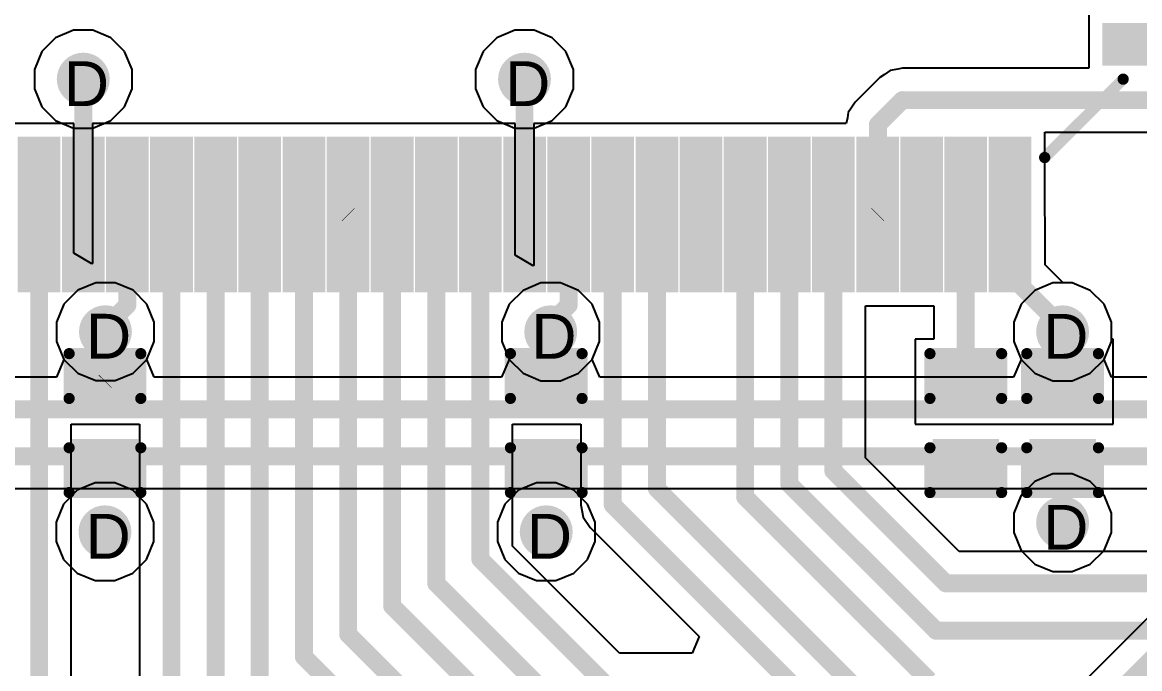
# Model space of a CAD drawing. Header units: inches. Extents: x -11 to 5428, y 0 to 5423.
# Drawn here: x 145.86 to 158.52, y 39.98 to 47.3 of the extents above; entities that cross this region are included whole.
import ezdxf

# ---------------------------------------------------------------- set-up
doc = ezdxf.new("R2010")
doc.units = ezdxf.units.IN
for name, color, linetype in [('Bottom Layer', 5, 'Continuous'), ('Drill Drawing', 1, 'Continuous'), ('GND', 16, 'Continuous'), ('PWR', 76, 'Continuous'), ('Top Layer', 1, 'Continuous'), ('Top Overlay', 2, 'Continuous'), ('Top Paste', 8, 'Continuous'), ('Top Solder', 216, 'Continuous'), ('Via Holes', 16, 'Continuous')]:
    doc.layers.add(name, color=color, linetype=linetype)
doc.styles.add('Arial', font='', dxfattribs={"height": 0.2})
doc.styles.get('Arial').set_extended_font_data('Arial')

# ---------------------------------------------------------------- blocks, each defined once
blk = doc.blocks.new('C___0402_386')
at = {"layer": 'Top Layer'}
for points in [[(-0.699, -0.317), (-0.699, 0.318), (-0.241, 0.318), (-0.241, -0.317)], [(0.241, -0.317), (0.241, 0.318), (0.699, 0.318), (0.699, -0.317)]]:
    blk.add_hatch(color=1, dxfattribs=at).paths.add_polyline_path(points)
at = {"layer": 'Top Paste'}
for points in [[(-0.699, -0.317), (-0.699, 0.318), (-0.241, 0.318), (-0.241, -0.317)], [(0.241, -0.317), (0.241, 0.318), (0.699, 0.318), (0.699, -0.317)]]:
    blk.add_hatch(color=8, dxfattribs=at).paths.add_polyline_path(points)
at = {"layer": 'Top Solder'}
for points in [[(-0.758, -0.377), (-0.758, 0.378), (-0.181, 0.378), (-0.181, -0.377)], [(0.181, -0.377), (0.181, 0.378), (0.758, 0.378), (0.758, -0.377)]]:
    blk.add_hatch(color=216, dxfattribs=at).paths.add_polyline_path(points)
at = {"layer": 'Top Overlay'}
for points in [[(-0.787, -0.406, 0.127, 0.127, 0), (-0.787, 0.406, 0.127, 0.127, 0)], [(-0.279, 0.406, 0.127, 0.127, 0), (-0.787, 0.406, 0.127, 0.127, 0)], [(0.787, 0.406, 0.127, 0.127, 0), (0.279, 0.406, 0.127, 0.127, 0)], [(0.787, -0.406, 0.127, 0.127, 0), (0.787, 0.406, 0.127, 0.127, 0)], [(-0.279, -0.406, 0.127, 0.127, 0), (-0.787, -0.406, 0.127, 0.127, 0)], [(0.787, -0.406, 0.127, 0.127, 0), (0.279, -0.406, 0.127, 0.127, 0)]]:
    blk.add_lwpolyline(points, format="xyseb", dxfattribs=at)
for points in [[(-0.819, 0.406, 0.0635, 0.0635, 1), (-0.756, 0.406, 0.0635, 0.0635, 1)], [(-0.819, 0.406, 0.0635, 0.0635, 1), (-0.756, 0.406, 0.0635, 0.0635, 1)], [(-0.311, 0.406, 0.0635, 0.0635, 1), (-0.248, 0.406, 0.0635, 0.0635, 1)], [(0.248, 0.406, 0.0635, 0.0635, 1), (0.311, 0.406, 0.0635, 0.0635, 1)], [(0.756, 0.406, 0.0635, 0.0635, 1), (0.819, 0.406, 0.0635, 0.0635, 1)], [(0.756, 0.406, 0.0635, 0.0635, 1), (0.819, 0.406, 0.0635, 0.0635, 1)], [(-0.819, -0.406, 0.0635, 0.0635, 1), (-0.756, -0.406, 0.0635, 0.0635, 1)], [(-0.819, -0.406, 0.0635, 0.0635, 1), (-0.756, -0.406, 0.0635, 0.0635, 1)], [(-0.311, -0.406, 0.0635, 0.0635, 1), (-0.248, -0.406, 0.0635, 0.0635, 1)], [(0.248, -0.406, 0.0635, 0.0635, 1), (0.311, -0.406, 0.0635, 0.0635, 1)], [(0.756, -0.406, 0.0635, 0.0635, 1), (0.819, -0.406, 0.0635, 0.0635, 1)], [(0.756, -0.406, 0.0635, 0.0635, 1), (0.819, -0.406, 0.0635, 0.0635, 1)]]:
    blk.add_lwpolyline(points, format="xyseb", close=True, dxfattribs=at)
blk = doc.blocks.new('C___0402_392')
at = {"layer": 'Top Layer'}
for points in [[(-0.699, -0.318), (-0.699, 0.317), (-0.241, 0.317), (-0.241, -0.318)], [(0.241, -0.318), (0.241, 0.317), (0.699, 0.317), (0.699, -0.318)]]:
    blk.add_hatch(color=1, dxfattribs=at).paths.add_polyline_path(points)
at = {"layer": 'Top Paste'}
for points in [[(-0.699, -0.318), (-0.699, 0.317), (-0.241, 0.317), (-0.241, -0.318)], [(0.241, -0.318), (0.241, 0.317), (0.699, 0.317), (0.699, -0.318)]]:
    blk.add_hatch(color=8, dxfattribs=at).paths.add_polyline_path(points)
at = {"layer": 'Top Solder'}
for points in [[(-0.758, -0.378), (-0.758, 0.377), (-0.181, 0.377), (-0.181, -0.378)], [(0.181, -0.378), (0.181, 0.377), (0.758, 0.377), (0.758, -0.378)]]:
    blk.add_hatch(color=216, dxfattribs=at).paths.add_polyline_path(points)
at = {"layer": 'Top Overlay'}
for points in [[(-0.787, 0.406, 0.127, 0.127, 0), (-0.279, 0.406, 0.127, 0.127, 0)], [(-0.787, 0.406, 0.127, 0.127, 0), (-0.787, -0.406, 0.127, 0.127, 0)], [(0.279, 0.406, 0.127, 0.127, 0), (0.787, 0.406, 0.127, 0.127, 0)], [(0.787, 0.406, 0.127, 0.127, 0), (0.787, -0.406, 0.127, 0.127, 0)], [(-0.787, -0.406, 0.127, 0.127, 0), (-0.279, -0.406, 0.127, 0.127, 0)], [(0.279, -0.406, 0.127, 0.127, 0), (0.787, -0.406, 0.127, 0.127, 0)]]:
    blk.add_lwpolyline(points, format="xyseb", dxfattribs=at)
for points in [[(-0.819, 0.406, 0.0635, 0.0635, 1), (-0.756, 0.406, 0.0635, 0.0635, 1)], [(-0.819, 0.406, 0.0635, 0.0635, 1), (-0.756, 0.406, 0.0635, 0.0635, 1)], [(-0.311, 0.406, 0.0635, 0.0635, 1), (-0.248, 0.406, 0.0635, 0.0635, 1)], [(0.248, 0.406, 0.0635, 0.0635, 1), (0.311, 0.406, 0.0635, 0.0635, 1)], [(0.756, 0.406, 0.0635, 0.0635, 1), (0.819, 0.406, 0.0635, 0.0635, 1)], [(0.756, 0.406, 0.0635, 0.0635, 1), (0.819, 0.406, 0.0635, 0.0635, 1)], [(-0.819, -0.406, 0.0635, 0.0635, 1), (-0.756, -0.406, 0.0635, 0.0635, 1)], [(-0.819, -0.406, 0.0635, 0.0635, 1), (-0.756, -0.406, 0.0635, 0.0635, 1)], [(-0.311, -0.406, 0.0635, 0.0635, 1), (-0.248, -0.406, 0.0635, 0.0635, 1)], [(0.248, -0.406, 0.0635, 0.0635, 1), (0.311, -0.406, 0.0635, 0.0635, 1)], [(0.756, -0.406, 0.0635, 0.0635, 1), (0.819, -0.406, 0.0635, 0.0635, 1)], [(0.756, -0.406, 0.0635, 0.0635, 1), (0.819, -0.406, 0.0635, 0.0635, 1)]]:
    blk.add_lwpolyline(points, format="xyseb", close=True, dxfattribs=at)
blk = doc.blocks.new('C___0402_393')
at = {"layer": 'Top Layer'}
for points in [[(-0.699, -0.318), (-0.699, 0.317), (-0.241, 0.317), (-0.241, -0.318)], [(0.241, -0.318), (0.241, 0.317), (0.699, 0.317), (0.699, -0.318)]]:
    blk.add_hatch(color=1, dxfattribs=at).paths.add_polyline_path(points)
at = {"layer": 'Top Paste'}
for points in [[(-0.699, -0.318), (-0.699, 0.317), (-0.241, 0.317), (-0.241, -0.318)], [(0.241, -0.318), (0.241, 0.317), (0.699, 0.317), (0.699, -0.318)]]:
    blk.add_hatch(color=8, dxfattribs=at).paths.add_polyline_path(points)
at = {"layer": 'Top Solder'}
for points in [[(-0.758, -0.378), (-0.758, 0.377), (-0.181, 0.377), (-0.181, -0.378)], [(0.181, -0.378), (0.181, 0.377), (0.758, 0.377), (0.758, -0.378)]]:
    blk.add_hatch(color=216, dxfattribs=at).paths.add_polyline_path(points)
at = {"layer": 'Top Overlay'}
for points in [[(-0.787, 0.406, 0.127, 0.127, 0), (-0.279, 0.406, 0.127, 0.127, 0)], [(-0.787, 0.406, 0.127, 0.127, 0), (-0.787, -0.406, 0.127, 0.127, 0)], [(0.279, 0.406, 0.127, 0.127, 0), (0.787, 0.406, 0.127, 0.127, 0)], [(0.787, 0.406, 0.127, 0.127, 0), (0.787, -0.406, 0.127, 0.127, 0)], [(-0.787, -0.406, 0.127, 0.127, 0), (-0.279, -0.406, 0.127, 0.127, 0)], [(0.279, -0.406, 0.127, 0.127, 0), (0.787, -0.406, 0.127, 0.127, 0)]]:
    blk.add_lwpolyline(points, format="xyseb", dxfattribs=at)
for points in [[(-0.819, 0.406, 0.0635, 0.0635, 1), (-0.756, 0.406, 0.0635, 0.0635, 1)], [(-0.819, 0.406, 0.0635, 0.0635, 1), (-0.756, 0.406, 0.0635, 0.0635, 1)], [(-0.311, 0.406, 0.0635, 0.0635, 1), (-0.248, 0.406, 0.0635, 0.0635, 1)], [(0.248, 0.406, 0.0635, 0.0635, 1), (0.311, 0.406, 0.0635, 0.0635, 1)], [(0.756, 0.406, 0.0635, 0.0635, 1), (0.819, 0.406, 0.0635, 0.0635, 1)], [(0.756, 0.406, 0.0635, 0.0635, 1), (0.819, 0.406, 0.0635, 0.0635, 1)], [(-0.819, -0.406, 0.0635, 0.0635, 1), (-0.756, -0.406, 0.0635, 0.0635, 1)], [(-0.819, -0.406, 0.0635, 0.0635, 1), (-0.756, -0.406, 0.0635, 0.0635, 1)], [(-0.311, -0.406, 0.0635, 0.0635, 1), (-0.248, -0.406, 0.0635, 0.0635, 1)], [(0.248, -0.406, 0.0635, 0.0635, 1), (0.311, -0.406, 0.0635, 0.0635, 1)], [(0.756, -0.406, 0.0635, 0.0635, 1), (0.819, -0.406, 0.0635, 0.0635, 1)], [(0.756, -0.406, 0.0635, 0.0635, 1), (0.819, -0.406, 0.0635, 0.0635, 1)]]:
    blk.add_lwpolyline(points, format="xyseb", close=True, dxfattribs=at)
blk = doc.blocks.new('C___0402_394')
at = {"layer": 'Top Layer'}
for points in [[(-0.699, -0.317), (-0.699, 0.318), (-0.241, 0.318), (-0.241, -0.317)], [(0.241, -0.317), (0.241, 0.318), (0.699, 0.318), (0.699, -0.317)]]:
    blk.add_hatch(color=1, dxfattribs=at).paths.add_polyline_path(points)
at = {"layer": 'Top Paste'}
for points in [[(-0.699, -0.317), (-0.699, 0.318), (-0.241, 0.318), (-0.241, -0.317)], [(0.241, -0.317), (0.241, 0.318), (0.699, 0.318), (0.699, -0.317)]]:
    blk.add_hatch(color=8, dxfattribs=at).paths.add_polyline_path(points)
at = {"layer": 'Top Solder'}
for points in [[(-0.758, -0.377), (-0.758, 0.378), (-0.181, 0.378), (-0.181, -0.377)], [(0.181, -0.377), (0.181, 0.378), (0.758, 0.378), (0.758, -0.377)]]:
    blk.add_hatch(color=216, dxfattribs=at).paths.add_polyline_path(points)
at = {"layer": 'Top Overlay'}
for points in [[(-0.787, 0.406, 0.127, 0.127, 0), (-0.787, -0.406, 0.127, 0.127, 0)], [(-0.787, 0.406, 0.127, 0.127, 0), (-0.279, 0.406, 0.127, 0.127, 0)], [(0.279, 0.406, 0.127, 0.127, 0), (0.787, 0.406, 0.127, 0.127, 0)], [(0.787, 0.406, 0.127, 0.127, 0), (0.787, -0.406, 0.127, 0.127, 0)], [(-0.787, -0.406, 0.127, 0.127, 0), (-0.279, -0.406, 0.127, 0.127, 0)], [(0.279, -0.406, 0.127, 0.127, 0), (0.787, -0.406, 0.127, 0.127, 0)]]:
    blk.add_lwpolyline(points, format="xyseb", dxfattribs=at)
for points in [[(-0.819, 0.406, 0.0635, 0.0635, 1), (-0.756, 0.406, 0.0635, 0.0635, 1)], [(-0.819, 0.406, 0.0635, 0.0635, 1), (-0.756, 0.406, 0.0635, 0.0635, 1)], [(-0.311, 0.406, 0.0635, 0.0635, 1), (-0.248, 0.406, 0.0635, 0.0635, 1)], [(0.248, 0.406, 0.0635, 0.0635, 1), (0.311, 0.406, 0.0635, 0.0635, 1)], [(0.756, 0.406, 0.0635, 0.0635, 1), (0.819, 0.406, 0.0635, 0.0635, 1)], [(0.756, 0.406, 0.0635, 0.0635, 1), (0.819, 0.406, 0.0635, 0.0635, 1)], [(-0.819, -0.406, 0.0635, 0.0635, 1), (-0.756, -0.406, 0.0635, 0.0635, 1)], [(-0.819, -0.406, 0.0635, 0.0635, 1), (-0.756, -0.406, 0.0635, 0.0635, 1)], [(-0.311, -0.406, 0.0635, 0.0635, 1), (-0.248, -0.406, 0.0635, 0.0635, 1)], [(0.248, -0.406, 0.0635, 0.0635, 1), (0.311, -0.406, 0.0635, 0.0635, 1)], [(0.756, -0.406, 0.0635, 0.0635, 1), (0.819, -0.406, 0.0635, 0.0635, 1)], [(0.756, -0.406, 0.0635, 0.0635, 1), (0.819, -0.406, 0.0635, 0.0635, 1)]]:
    blk.add_lwpolyline(points, format="xyseb", close=True, dxfattribs=at)
blk = doc.blocks.new('LQFP_144_20_20__614')
at = {"layer": 'Top Layer'}
for points in [[(9.9, -8.61), (11.46, -8.61), (11.46, -8.89), (9.9, -8.89)], [(-2.39, -11.46), (-2.39, -9.9), (-2.11, -9.9), (-2.11, -11.46)], [(-1.89, -11.46), (-1.89, -9.9), (-1.61, -9.9), (-1.61, -11.46)], [(-1.39, -11.46), (-1.39, -9.9), (-1.11, -9.9), (-1.11, -11.46)], [(-0.89, -11.46), (-0.89, -9.9), (-0.61, -9.9), (-0.61, -11.46)], [(-0.39, -11.46), (-0.39, -9.9), (-0.11, -9.9), (-0.11, -11.46)], [(0.11, -11.46), (0.11, -9.9), (0.39, -9.9), (0.39, -11.46)], [(0.61, -11.46), (0.61, -9.9), (0.89, -9.9), (0.89, -11.46)], [(1.11, -11.46), (1.11, -9.9), (1.39, -9.9), (1.39, -11.46)], [(1.61, -11.46), (1.61, -9.9), (1.89, -9.9), (1.89, -11.46)], [(2.11, -11.46), (2.11, -9.9), (2.39, -9.9), (2.39, -11.46)], [(2.61, -11.46), (2.61, -9.9), (2.89, -9.9), (2.89, -11.46)], [(3.11, -11.46), (3.11, -9.9), (3.39, -9.9), (3.39, -11.46)], [(3.61, -11.46), (3.61, -9.9), (3.89, -9.9), (3.89, -11.46)], [(4.11, -11.46), (4.11, -9.9), (4.39, -9.9), (4.39, -11.46)], [(4.61, -11.46), (4.61, -9.9), (4.89, -9.9), (4.89, -11.46)], [(5.11, -11.46), (5.11, -9.9), (5.39, -9.9), (5.39, -11.46)], [(5.61, -11.46), (5.61, -9.9), (5.89, -9.9), (5.89, -11.46)], [(6.11, -11.46), (6.11, -9.9), (6.39, -9.9), (6.39, -11.46)], [(6.61, -11.46), (6.61, -9.9), (6.89, -9.9), (6.89, -11.46)], [(7.11, -11.46), (7.11, -9.9), (7.39, -9.9), (7.39, -11.46)], [(7.61, -11.46), (7.61, -9.9), (7.89, -9.9), (7.89, -11.46)], [(8.11, -11.46), (8.11, -9.9), (8.39, -9.9), (8.39, -11.46)], [(8.61, -11.46), (8.61, -9.9), (8.89, -9.9), (8.89, -11.46)]]:
    blk.add_hatch(color=1, dxfattribs=at).paths.add_polyline_path(points)
at = {"layer": 'Top Paste'}
for points in [[(9.9, -8.61), (11.46, -8.61), (11.46, -8.89), (9.9, -8.89)], [(-2.39, -11.46), (-2.39, -9.9), (-2.11, -9.9), (-2.11, -11.46)], [(-1.89, -11.46), (-1.89, -9.9), (-1.61, -9.9), (-1.61, -11.46)], [(-1.39, -11.46), (-1.39, -9.9), (-1.11, -9.9), (-1.11, -11.46)], [(-0.89, -11.46), (-0.89, -9.9), (-0.61, -9.9), (-0.61, -11.46)], [(-0.39, -11.46), (-0.39, -9.9), (-0.11, -9.9), (-0.11, -11.46)], [(0.11, -11.46), (0.11, -9.9), (0.39, -9.9), (0.39, -11.46)], [(0.61, -11.46), (0.61, -9.9), (0.89, -9.9), (0.89, -11.46)], [(1.11, -11.46), (1.11, -9.9), (1.39, -9.9), (1.39, -11.46)], [(1.61, -11.46), (1.61, -9.9), (1.89, -9.9), (1.89, -11.46)], [(2.11, -11.46), (2.11, -9.9), (2.39, -9.9), (2.39, -11.46)], [(2.61, -11.46), (2.61, -9.9), (2.89, -9.9), (2.89, -11.46)], [(3.11, -11.46), (3.11, -9.9), (3.39, -9.9), (3.39, -11.46)], [(3.61, -11.46), (3.61, -9.9), (3.89, -9.9), (3.89, -11.46)], [(4.11, -11.46), (4.11, -9.9), (4.39, -9.9), (4.39, -11.46)], [(4.61, -11.46), (4.61, -9.9), (4.89, -9.9), (4.89, -11.46)], [(5.11, -11.46), (5.11, -9.9), (5.39, -9.9), (5.39, -11.46)], [(5.61, -11.46), (5.61, -9.9), (5.89, -9.9), (5.89, -11.46)], [(6.11, -11.46), (6.11, -9.9), (6.39, -9.9), (6.39, -11.46)], [(6.61, -11.46), (6.61, -9.9), (6.89, -9.9), (6.89, -11.46)], [(7.11, -11.46), (7.11, -9.9), (7.39, -9.9), (7.39, -11.46)], [(7.61, -11.46), (7.61, -9.9), (7.89, -9.9), (7.89, -11.46)], [(8.11, -11.46), (8.11, -9.9), (8.39, -9.9), (8.39, -11.46)], [(8.61, -11.46), (8.61, -9.9), (8.89, -9.9), (8.89, -11.46)]]:
    blk.add_hatch(color=8, dxfattribs=at).paths.add_polyline_path(points)
at = {"layer": 'Top Solder'}
for points in [[(9.798, -8.508), (11.562, -8.508), (11.562, -8.992), (9.798, -8.992)], [(-2.492, -11.562), (-2.492, -9.798), (-2.008, -9.798), (-2.008, -11.562)], [(-1.992, -11.562), (-1.992, -9.798), (-1.508, -9.798), (-1.508, -11.562)], [(-1.492, -11.562), (-1.492, -9.798), (-1.008, -9.798), (-1.008, -11.562)], [(-0.992, -11.562), (-0.992, -9.798), (-0.508, -9.798), (-0.508, -11.562)], [(-0.492, -11.562), (-0.492, -9.798), (-0.008, -9.798), (-0.008, -11.562)], [(0.008, -11.562), (0.008, -9.798), (0.492, -9.798), (0.492, -11.562)], [(0.508, -11.562), (0.508, -9.798), (0.992, -9.798), (0.992, -11.562)], [(1.008, -11.562), (1.008, -9.798), (1.492, -9.798), (1.492, -11.562)], [(1.508, -11.562), (1.508, -9.798), (1.992, -9.798), (1.992, -11.562)], [(2.008, -11.562), (2.008, -9.798), (2.492, -9.798), (2.492, -11.562)], [(2.508, -11.562), (2.508, -9.798), (2.992, -9.798), (2.992, -11.562)], [(3.008, -11.562), (3.008, -9.798), (3.492, -9.798), (3.492, -11.562)], [(3.508, -11.562), (3.508, -9.798), (3.992, -9.798), (3.992, -11.562)], [(4.008, -11.562), (4.008, -9.798), (4.492, -9.798), (4.492, -11.562)], [(4.508, -11.562), (4.508, -9.798), (4.992, -9.798), (4.992, -11.562)], [(5.008, -11.562), (5.008, -9.798), (5.492, -9.798), (5.492, -11.562)], [(5.508, -11.562), (5.508, -9.798), (5.992, -9.798), (5.992, -11.562)], [(6.008, -11.562), (6.008, -9.798), (6.492, -9.798), (6.492, -11.562)], [(6.508, -11.562), (6.508, -9.798), (6.992, -9.798), (6.992, -11.562)], [(7.008, -11.562), (7.008, -9.798), (7.492, -9.798), (7.492, -11.562)], [(7.508, -11.562), (7.508, -9.798), (7.992, -9.798), (7.992, -11.562)], [(8.008, -11.562), (8.008, -9.798), (8.492, -9.798), (8.492, -11.562)], [(8.508, -11.562), (8.508, -9.798), (8.992, -9.798), (8.992, -11.562)]]:
    blk.add_hatch(color=216, dxfattribs=at).paths.add_polyline_path(points)
at = {"layer": 'Top Overlay'}
blk.add_lwpolyline([(9.144, -10.033, 0.127, 0.127, 0), (10.033, -9.144, 0.127, 0.127, 0)], format="xyseb", dxfattribs=at)
for points in [[(10.001, -9.144, 0.0635, 0.0635, 1), (10.065, -9.144, 0.0635, 0.0635, 1)], [(9.112, -10.033, 0.0635, 0.0635, 1), (9.176, -10.033, 0.0635, 0.0635, 1)]]:
    blk.add_lwpolyline(points, format="xyseb", close=True, dxfattribs=at)

msp = doc.modelspace()

# ---------------------------------------------------------------- hatches: boundary and pattern name
at = {"layer": 'Bottom Layer'}
h = msp.add_hatch(color=5, dxfattribs=at)
edge = h.paths.add_edge_path()
edge.add_arc((146.548, 46.66), 0.3, 0, 360)
h = msp.add_hatch(color=5, dxfattribs=at)
edge = h.paths.add_edge_path()
edge.add_arc((151.548, 46.66), 0.3, 0, 360)
h = msp.add_hatch(color=5, dxfattribs=at)
edge = h.paths.add_edge_path()
edge.add_arc((146.799, 43.797), 0.3, 0, 360)
h = msp.add_hatch(color=5, dxfattribs=at)
edge = h.paths.add_edge_path()
edge.add_arc((151.845, 43.796), 0.3, 0, 360)
h = msp.add_hatch(color=5, dxfattribs=at)
edge = h.paths.add_edge_path()
edge.add_arc((157.645, 43.796), 0.3, 0, 360)
h = msp.add_hatch(color=5, dxfattribs=at)
edge = h.paths.add_edge_path()
edge.add_arc((157.645, 41.631), 0.3, 0, 360)
h = msp.add_hatch(color=5, dxfattribs=at)
edge = h.paths.add_edge_path()
edge.add_arc((146.794, 41.529), 0.3, 0, 360)
h = msp.add_hatch(color=5, dxfattribs=at)
edge = h.paths.add_edge_path()
edge.add_arc((151.794, 41.529), 0.3, 0, 360)
at = {"layer": 'GND'}
h = msp.add_hatch(color=16, dxfattribs=at)
edge = h.paths.add_edge_path()
edge.add_arc((146.548, 46.66), 0.3, 0, 360)
h = msp.add_hatch(color=16, dxfattribs=at)
edge = h.paths.add_edge_path()
edge.add_arc((151.548, 46.66), 0.3, 0, 360)
h = msp.add_hatch(color=16, dxfattribs=at)
edge = h.paths.add_edge_path()
edge.add_arc((146.799, 43.797), 0.3, 0, 360)
h = msp.add_hatch(color=16, dxfattribs=at)
edge = h.paths.add_edge_path()
edge.add_arc((151.845, 43.796), 0.3, 0, 360)
h = msp.add_hatch(color=16, dxfattribs=at)
edge = h.paths.add_edge_path()
edge.add_arc((157.645, 43.796), 0.3, 0, 360)
h = msp.add_hatch(color=16, dxfattribs=at)
edge = h.paths.add_edge_path()
edge.add_arc((157.645, 41.631), 0.3, 0, 360)
h = msp.add_hatch(color=16, dxfattribs=at)
edge = h.paths.add_edge_path()
edge.add_arc((146.794, 41.529), 0.3, 0, 360)
h = msp.add_hatch(color=16, dxfattribs=at)
edge = h.paths.add_edge_path()
edge.add_arc((151.794, 41.529), 0.3, 0, 360)
at = {"layer": 'PWR'}
h = msp.add_hatch(color=76, dxfattribs=at)
edge = h.paths.add_edge_path()
edge.add_arc((146.548, 46.66), 0.3, 0, 360)
h = msp.add_hatch(color=76, dxfattribs=at)
edge = h.paths.add_edge_path()
edge.add_arc((151.548, 46.66), 0.3, 0, 360)
h = msp.add_hatch(color=76, dxfattribs=at)
edge = h.paths.add_edge_path()
edge.add_arc((146.799, 43.797), 0.3, 0, 360)
h = msp.add_hatch(color=76, dxfattribs=at)
edge = h.paths.add_edge_path()
edge.add_arc((151.845, 43.796), 0.3, 0, 360)
h = msp.add_hatch(color=76, dxfattribs=at)
edge = h.paths.add_edge_path()
edge.add_arc((157.645, 43.796), 0.3, 0, 360)
h = msp.add_hatch(color=76, dxfattribs=at)
edge = h.paths.add_edge_path()
edge.add_arc((157.645, 41.631), 0.3, 0, 360)
h = msp.add_hatch(color=76, dxfattribs=at)
edge = h.paths.add_edge_path()
edge.add_arc((146.794, 41.529), 0.3, 0, 360)
h = msp.add_hatch(color=76, dxfattribs=at)
edge = h.paths.add_edge_path()
edge.add_arc((151.794, 41.529), 0.3, 0, 360)
at = {"layer": 'Top Layer'}
h = msp.add_hatch(color=1, dxfattribs=at)
edge = h.paths.add_edge_path()
edge.add_arc((146.548, 46.66), 0.3, 0, 360)
h = msp.add_hatch(color=1, dxfattribs=at)
edge = h.paths.add_edge_path()
edge.add_arc((151.548, 46.66), 0.3, 0, 360)
h = msp.add_hatch(color=1, dxfattribs=at)
edge = h.paths.add_edge_path()
edge.add_arc((146.799, 43.797), 0.3, 0, 360)
h = msp.add_hatch(color=1, dxfattribs=at)
edge = h.paths.add_edge_path()
edge.add_arc((151.845, 43.796), 0.3, 0, 360)
h = msp.add_hatch(color=1, dxfattribs=at)
edge = h.paths.add_edge_path()
edge.add_arc((157.645, 43.796), 0.3, 0, 360)
h = msp.add_hatch(color=1, dxfattribs=at)
edge = h.paths.add_edge_path()
edge.add_arc((157.645, 41.631), 0.3, 0, 360)
h = msp.add_hatch(color=1, dxfattribs=at)
edge = h.paths.add_edge_path()
edge.add_arc((146.794, 41.529), 0.3, 0, 360)
h = msp.add_hatch(color=1, dxfattribs=at)
edge = h.paths.add_edge_path()
edge.add_arc((151.794, 41.529), 0.3, 0, 360)
at = {"layer": 'Via Holes'}
h = msp.add_hatch(color=7, dxfattribs=at)
edge = h.paths.add_edge_path()
edge.add_arc((146.548, 46.66), 0.15, 0, 360)
h = msp.add_hatch(color=7, dxfattribs=at)
edge = h.paths.add_edge_path()
edge.add_arc((151.548, 46.66), 0.15, 0, 360)
h = msp.add_hatch(color=7, dxfattribs=at)
edge = h.paths.add_edge_path()
edge.add_arc((146.799, 43.797), 0.15, 0, 360)
h = msp.add_hatch(color=7, dxfattribs=at)
edge = h.paths.add_edge_path()
edge.add_arc((151.845, 43.796), 0.15, 0, 360)
h = msp.add_hatch(color=7, dxfattribs=at)
edge = h.paths.add_edge_path()
edge.add_arc((157.645, 43.796), 0.15, 0, 360)
h = msp.add_hatch(color=7, dxfattribs=at)
edge = h.paths.add_edge_path()
edge.add_arc((157.645, 41.631), 0.15, 0, 360)
h = msp.add_hatch(color=7, dxfattribs=at)
edge = h.paths.add_edge_path()
edge.add_arc((146.794, 41.529), 0.15, 0, 360)
h = msp.add_hatch(color=7, dxfattribs=at)
edge = h.paths.add_edge_path()
edge.add_arc((151.794, 41.529), 0.15, 0, 360)

# ---------------------------------------------------------------- linework, layer by layer
at = {"layer": 'Bottom Layer'}
for p, q in [((146.689, 44.351), (146.485, 44.267)), ((146.909, 44.351), (146.689, 44.351)), ((147.113, 44.267), (146.909, 44.351)), ((151.734, 44.35), (151.531, 44.265)), ((151.955, 44.35), (151.734, 44.35)), ((152.158, 44.265), (151.955, 44.35)), ((157.535, 44.35), (157.331, 44.265)), ((157.755, 44.35), (157.535, 44.35)), ((157.959, 44.265), (157.755, 44.35)), ((146.485, 44.267), (146.329, 44.111)), ((147.269, 44.111), (147.113, 44.267)), ((151.531, 44.265), (151.375, 44.11)), ((152.314, 44.11), (152.158, 44.265)), ((157.331, 44.265), (157.175, 44.11)), ((158.115, 44.11), (157.959, 44.265)), ((146.329, 44.111), (146.245, 43.907)), ((147.353, 43.907), (147.269, 44.111)), ((151.375, 44.11), (151.291, 43.906)), ((152.399, 43.906), (152.314, 44.11)), ((157.175, 44.11), (157.091, 43.906)), ((158.199, 43.906), (158.115, 44.11)), ((146.245, 43.907), (146.245, 43.687)), ((147.353, 43.687), (147.353, 43.907)), ((151.291, 43.906), (151.291, 43.686)), ((152.399, 43.686), (152.399, 43.906)), ((157.091, 43.906), (157.091, 43.686)), ((158.199, 43.686), (158.199, 43.906)), ((146.245, 43.687), (146.329, 43.483)), ((147.269, 43.483), (147.353, 43.687)), ((151.291, 43.686), (151.375, 43.482)), ((152.314, 43.482), (152.399, 43.686)), ((157.091, 43.686), (157.175, 43.482)), ((158.115, 43.482), (158.199, 43.686)), ((146.329, 43.483), (146.245, 43.28)), ((147.353, 43.28), (147.269, 43.483)), ((151.375, 43.482), (151.289, 43.28)), ((152.4, 43.28), (152.314, 43.482)), ((157.175, 43.482), (157.09, 43.28)), ((158.2, 43.28), (158.115, 43.482)), ((146.245, 43.28), (140.853, 43.28)), ((151.289, 43.28), (147.353, 43.28)), ((157.09, 43.28), (152.4, 43.28)), ((159.57, 43.28), (158.2, 43.28)), ((127.639, 42.021), (159.789, 42.021)), ((159.874, 41.818), (157.459, 39.404))]:
    msp.add_line(p, q, dxfattribs=at)
for points in [[(157.734, 39.129, 0.254, 0.254, 0), (174.307, 55.702, 0.254, 0.254, 0)], [(127.893, 42.917, 0.203, 0.203, 0), (159.72, 42.917, 0.203, 0.203, 0)], [(127.639, 42.384, 0.203, 0.203, 0), (160.041, 42.384, 0.203, 0.203, 0)]]:
    msp.add_lwpolyline(points, format="xyseb", dxfattribs=at)
at = {"layer": 'GND'}
for p, q in [((146.689, 44.351), (146.485, 44.267)), ((146.909, 44.351), (146.689, 44.351)), ((147.113, 44.267), (146.909, 44.351)), ((151.734, 44.35), (151.531, 44.265)), ((151.955, 44.35), (151.734, 44.35)), ((152.158, 44.265), (151.955, 44.35)), ((157.535, 44.35), (157.331, 44.265)), ((157.755, 44.35), (157.535, 44.35)), ((157.959, 44.265), (157.755, 44.35)), ((146.485, 44.267), (146.329, 44.111)), ((147.269, 44.111), (147.113, 44.267)), ((151.531, 44.265), (151.375, 44.11)), ((152.314, 44.11), (152.158, 44.265)), ((157.331, 44.265), (157.175, 44.11)), ((158.115, 44.11), (157.959, 44.265)), ((146.329, 44.111), (146.245, 43.907)), ((147.353, 43.907), (147.269, 44.111)), ((151.375, 44.11), (151.291, 43.906)), ((152.399, 43.906), (152.314, 44.11)), ((157.175, 44.11), (157.091, 43.906)), ((158.199, 43.906), (158.115, 44.11)), ((146.245, 43.907), (146.245, 43.687)), ((147.353, 43.687), (147.353, 43.907)), ((151.291, 43.906), (151.291, 43.686)), ((152.399, 43.686), (152.399, 43.906)), ((157.091, 43.906), (157.091, 43.686)), ((158.199, 43.686), (158.199, 43.906)), ((146.245, 43.687), (146.329, 43.483)), ((147.269, 43.483), (147.353, 43.687)), ((151.291, 43.686), (151.375, 43.482)), ((152.314, 43.482), (152.399, 43.686)), ((157.091, 43.686), (157.175, 43.482)), ((158.115, 43.482), (158.199, 43.686)), ((146.329, 43.483), (146.485, 43.327)), ((147.113, 43.327), (147.269, 43.483)), ((151.375, 43.482), (151.531, 43.326)), ((152.158, 43.326), (152.314, 43.482)), ((157.175, 43.482), (157.331, 43.326)), ((157.959, 43.326), (158.115, 43.482)), ((146.485, 43.327), (146.689, 43.243)), ((146.909, 43.243), (147.113, 43.327)), ((151.531, 43.326), (151.734, 43.242)), ((151.955, 43.242), (152.158, 43.326)), ((157.331, 43.326), (157.535, 43.242)), ((157.755, 43.242), (157.959, 43.326)), ((146.689, 43.243), (146.909, 43.243)), ((151.734, 43.242), (151.955, 43.242)), ((157.535, 43.242), (157.755, 43.242))]:
    msp.add_line(p, q, dxfattribs=at)
at = {"layer": 'PWR'}
for p, q in [((146.234, 47.129), (146.078, 46.974)), ((146.438, 47.214), (146.234, 47.129)), ((146.658, 47.214), (146.438, 47.214)), ((146.862, 47.129), (146.658, 47.214)), ((147.017, 46.974), (146.862, 47.129)), ((151.234, 47.129), (151.078, 46.974)), ((151.438, 47.214), (151.234, 47.129)), ((151.658, 47.214), (151.438, 47.214)), ((151.862, 47.129), (151.658, 47.214)), ((152.017, 46.974), (151.862, 47.129)), ((146.078, 46.974), (145.994, 46.77)), ((147.102, 46.77), (147.017, 46.974)), ((151.078, 46.974), (150.994, 46.77)), ((152.102, 46.77), (152.017, 46.974)), ((145.994, 46.77), (145.994, 46.55)), ((147.102, 46.55), (147.102, 46.77)), ((150.994, 46.77), (150.994, 46.55)), ((152.102, 46.55), (152.102, 46.77)), ((145.994, 46.55), (146.078, 46.346)), ((147.017, 46.346), (147.102, 46.55)), ((150.994, 46.55), (151.078, 46.346)), ((152.017, 46.346), (152.102, 46.55)), ((146.078, 46.346), (146.234, 46.19)), ((146.862, 46.19), (147.017, 46.346)), ((151.078, 46.346), (151.234, 46.19)), ((151.862, 46.19), (152.017, 46.346)), ((146.234, 46.19), (146.438, 46.106)), ((146.438, 46.106), (146.658, 46.106)), ((146.658, 46.106), (146.862, 46.19)), ((151.234, 46.19), (151.438, 46.106)), ((151.438, 46.106), (151.658, 46.106)), ((151.658, 46.106), (151.862, 46.19)), ((157.535, 42.185), (157.331, 42.1)), ((157.755, 42.185), (157.535, 42.185)), ((157.959, 42.1), (157.755, 42.185)), ((146.684, 42.083), (146.48, 41.999)), ((146.904, 42.083), (146.684, 42.083)), ((147.108, 41.999), (146.904, 42.083)), ((151.684, 42.083), (151.48, 41.999)), ((151.904, 42.083), (151.684, 42.083)), ((152.108, 41.999), (151.904, 42.083)), ((157.331, 42.1), (157.175, 41.944)), ((158.115, 41.944), (157.959, 42.1)), ((146.48, 41.999), (146.324, 41.843)), ((147.263, 41.843), (147.108, 41.999)), ((151.48, 41.999), (151.324, 41.843)), ((152.263, 41.843), (152.108, 41.999)), ((157.175, 41.944), (157.091, 41.741)), ((158.199, 41.741), (158.115, 41.944)), ((146.324, 41.843), (146.24, 41.639)), ((147.348, 41.639), (147.263, 41.843)), ((151.324, 41.843), (151.24, 41.639)), ((152.348, 41.639), (152.263, 41.843)), ((157.091, 41.741), (157.091, 41.52)), ((158.199, 41.52), (158.199, 41.741)), ((146.24, 41.639), (146.24, 41.419)), ((147.348, 41.419), (147.348, 41.639)), ((151.24, 41.639), (151.24, 41.419)), ((152.348, 41.419), (152.348, 41.639)), ((146.24, 41.419), (146.324, 41.215)), ((147.263, 41.215), (147.348, 41.419)), ((151.24, 41.419), (151.324, 41.215)), ((152.263, 41.215), (152.348, 41.419)), ((157.091, 41.52), (157.175, 41.317)), ((158.115, 41.317), (158.199, 41.52)), ((157.175, 41.317), (157.331, 41.161)), ((157.959, 41.161), (158.115, 41.317)), ((146.324, 41.215), (146.48, 41.059)), ((147.108, 41.059), (147.263, 41.215)), ((151.324, 41.215), (151.48, 41.059)), ((152.108, 41.059), (152.263, 41.215)), ((157.331, 41.161), (157.535, 41.077)), ((157.755, 41.077), (157.959, 41.161)), ((146.48, 41.059), (146.684, 40.975)), ((146.904, 40.975), (147.108, 41.059)), ((151.48, 41.059), (151.684, 40.975)), ((151.904, 40.975), (152.108, 41.059)), ((157.535, 41.077), (157.755, 41.077)), ((146.684, 40.975), (146.904, 40.975)), ((151.684, 40.975), (151.904, 40.975))]:
    msp.add_line(p, q, dxfattribs=at)
at = {"layer": 'Top Layer'}
for p, q in [((157.944, 47.66), (157.944, 46.784)), ((155.692, 46.757), (155.626, 46.712)), ((155.779, 46.774), (155.692, 46.757)), ((155.692, 46.757), (155.692, 46.757)), ((155.692, 46.757), (155.692, 46.757)), ((155.831, 46.784), (155.779, 46.774)), ((157.944, 46.784), (155.831, 46.784)), ((155.831, 46.784), (155.831, 46.784)), ((155.831, 46.784), (155.831, 46.784)), ((155.831, 46.784), (155.831, 46.784)), ((155.575, 46.678), (155.296, 46.399)), ((155.626, 46.712), (155.575, 46.678)), ((155.575, 46.678), (155.575, 46.678)), ((155.575, 46.678), (155.575, 46.678)), ((155.575, 46.678), (155.575, 46.678)), ((155.296, 46.399), (155.251, 46.332)), ((155.296, 46.399), (155.296, 46.399)), ((155.296, 46.399), (155.296, 46.399)), ((155.206, 46.223), (155.193, 46.158)), ((155.217, 46.282), (155.206, 46.223)), ((155.251, 46.332), (155.217, 46.282)), ((155.217, 46.282), (155.217, 46.282)), ((155.217, 46.282), (155.217, 46.282)), ((146.442, 46.158), (140.385, 46.158)), ((146.442, 44.688), (146.442, 46.158)), ((151.442, 46.158), (146.654, 46.158)), ((146.654, 46.158), (146.654, 44.571)), ((151.442, 44.663), (151.442, 46.158)), ((155.193, 46.158), (151.654, 46.158)), ((151.654, 46.158), (151.654, 44.548)), ((157.442, 45.12), (157.442, 46.059)), ((157.442, 46.059), (159.43, 46.059)), ((157.449, 45.085), (157.442, 45.12)), ((157.449, 44.554), (157.449, 45.085)), ((157.449, 45.085), (157.449, 45.085)), ((146.645, 44.567), (146.442, 44.688)), ((146.654, 44.571), (146.645, 44.567)), ((151.645, 44.543), (151.442, 44.663)), ((151.654, 44.548), (151.645, 44.543)), ((157.653, 44.35), (157.449, 44.554)), ((157.755, 44.35), (157.653, 44.35)), ((157.959, 44.265), (157.755, 44.35)), ((158.115, 44.11), (157.959, 44.265)), ((155.41, 42.368), (155.41, 44.09)), ((155.41, 44.09), (156.185, 44.09)), ((156.185, 44.09), (156.185, 43.713)), ((158.199, 43.906), (158.115, 44.11)), ((158.199, 43.713), (158.199, 43.906)), ((156.185, 43.713), (155.976, 43.713)), ((155.976, 43.713), (155.976, 42.748)), ((158.217, 43.713), (158.199, 43.713)), ((158.217, 42.748), (158.217, 43.713)), ((146.41, 39.867), (146.41, 42.748)), ((146.41, 42.748), (147.185, 42.748)), ((147.185, 42.748), (147.185, 39.373)), ((151.41, 41.367), (151.41, 42.748)), ((151.41, 42.748), (152.185, 42.748)), ((152.185, 42.748), (152.185, 41.834)), ((155.976, 42.748), (158.217, 42.748)), ((156.472, 41.307), (155.41, 42.368)), ((152.185, 41.834), (152.185, 41.834)), ((152.185, 41.834), (152.213, 41.695)), ((152.213, 41.695), (152.291, 41.577)), ((152.291, 41.577), (152.291, 41.577)), ((152.291, 41.577), (153.527, 40.342)), ((152.623, 40.154), (151.41, 41.367)), ((159.802, 41.307), (156.472, 41.307)), ((153.527, 40.342), (153.449, 40.154)), ((153.449, 40.154), (152.623, 40.154))]:
    msp.add_line(p, q, dxfattribs=at)
for points in [[(146.548, 45.124, 0.203, 0.203, 0), (146.548, 46.66, 0.203, 0.203, 0)], [(151.548, 45.124, 0.203, 0.203, 0), (151.548, 46.66, 0.203, 0.203, 0)], [(155.552, 46.143, 0.203, 0.203, 0), (155.831, 46.422, 0.203, 0.203, 0)], [(155.831, 46.422, 0.203, 0.203, 0), (159.58, 46.422, 0.203, 0.203, 0)], [(155.552, 45.128, 0.203, 0.203, 0), (155.552, 46.143, 0.203, 0.203, 0)], [(146.048, 39.717, 0.203, 0.203, 0), (146.048, 45.124, 0.203, 0.203, 0)], [(147.048, 44.099, 0.203, 0.203, 0), (147.048, 45.124, 0.203, 0.203, 0)], [(147.548, 39.271, 0.203, 0.203, 0), (147.548, 45.124, 0.203, 0.203, 0)], [(148.048, 39.544, 0.203, 0.203, 0), (148.048, 45.124, 0.203, 0.203, 0)], [(148.548, 39.817, 0.203, 0.203, 0), (148.548, 45.124, 0.203, 0.203, 0)], [(149.048, 40.113, 0.203, 0.203, 0), (149.048, 45.124, 0.203, 0.203, 0)], [(149.548, 45.124, 0.203, 0.203, 0), (149.55, 45.122, 0.203, 0.203, 0)], [(149.55, 40.367, 0.203, 0.203, 0), (149.55, 45.122, 0.203, 0.203, 0)], [(150.048, 40.688, 0.203, 0.203, 0), (150.048, 45.124, 0.203, 0.203, 0)], [(150.548, 40.944, 0.203, 0.203, 0), (150.548, 45.124, 0.203, 0.203, 0)], [(151.048, 41.217, 0.203, 0.203, 0), (151.048, 45.124, 0.203, 0.203, 0)], [(152.048, 44.098, 0.203, 0.203, 0), (152.048, 45.124, 0.203, 0.203, 0)], [(152.548, 41.834, 0.203, 0.203, 0), (152.548, 45.124, 0.203, 0.203, 0)], [(153.048, 42.018, 0.203, 0.203, 0), (153.048, 45.124, 0.203, 0.203, 0)], [(154.048, 41.924, 0.203, 0.203, 0), (154.048, 45.124, 0.203, 0.203, 0)], [(154.548, 42.071, 0.203, 0.203, 0), (154.548, 45.124, 0.203, 0.203, 0)], [(155.048, 42.218, 0.203, 0.203, 0), (155.048, 45.124, 0.203, 0.203, 0)], [(155.548, 45.124, 0.203, 0.203, 0), (155.552, 45.128, 0.203, 0.203, 0)], [(156.548, 43.231, 0.203, 0.203, 0), (156.548, 45.124, 0.203, 0.203, 0)], [(157.048, 45.124, 0.203, 0.203, 0), (157.086, 45.085, 0.203, 0.203, 0)], [(157.086, 44.403, 0.203, 0.203, 0), (157.086, 45.085, 0.203, 0.203, 0)], [(157.086, 44.403, 0.203, 0.203, 0), (157.645, 43.845, 0.203, 0.203, 0)], [(146.799, 43.851, 0.203, 0.203, 0), (147.048, 44.099, 0.203, 0.203, 0)], [(151.845, 43.895, 0.203, 0.203, 0), (152.048, 44.098, 0.203, 0.203, 0)], [(146.799, 43.797, 0.203, 0.203, 0), (146.799, 43.851, 0.203, 0.203, 0)], [(151.845, 43.796, 0.203, 0.203, 0), (151.845, 43.895, 0.203, 0.203, 0)], [(157.645, 43.231, 0.203, 0.203, 0), (157.645, 43.845, 0.203, 0.203, 0)], [(146.799, 43.236, 0.203, 0.203, 0), (146.799, 43.797, 0.203, 0.203, 0)], [(151.845, 43.231, 0.203, 0.203, 0), (151.845, 43.796, 0.203, 0.203, 0)], [(146.794, 43.231, 0.203, 0.203, 0), (146.799, 43.236, 0.203, 0.203, 0)], [(155.048, 42.218, 0.203, 0.203, 0), (156.321, 40.944, 0.203, 0.203, 0)], [(154.548, 42.071, 0.203, 0.203, 0), (156.212, 40.407, 0.203, 0.203, 0)], [(153.048, 42.018, 0.203, 0.203, 0), (156.356, 38.71, 0.203, 0.203, 0)], [(152.548, 41.834, 0.203, 0.203, 0), (155.963, 38.419, 0.203, 0.203, 0)], [(154.048, 41.924, 0.203, 0.203, 0), (156.131, 39.842, 0.203, 0.203, 0)], [(151.048, 41.217, 0.203, 0.203, 0), (152.473, 39.792, 0.203, 0.203, 0)], [(150.548, 40.944, 0.203, 0.203, 0), (152.211, 39.28, 0.203, 0.203, 0)], [(156.321, 40.944, 0.203, 0.203, 0), (159.802, 40.944, 0.203, 0.203, 0)], [(150.048, 40.688, 0.203, 0.203, 0), (151.944, 38.791, 0.203, 0.203, 0)], [(149.55, 40.367, 0.203, 0.203, 0), (151.874, 38.043, 0.203, 0.203, 0)], [(156.212, 40.407, 0.203, 0.203, 0), (159.063, 40.407, 0.203, 0.203, 0)], [(149.048, 40.113, 0.203, 0.203, 0), (150.851, 38.31, 0.203, 0.203, 0)]]:
    msp.add_lwpolyline(points, format="xyseb", dxfattribs=at)
for points in [[(146.497, 46.66, 0.102, 0.102, 1), (146.599, 46.66, 0.102, 0.102, 1)], [(151.497, 46.66, 0.102, 0.102, 1), (151.599, 46.66, 0.102, 0.102, 1)], [(155.78, 46.422, 0.102, 0.102, 1), (155.882, 46.422, 0.102, 0.102, 1)], [(155.78, 46.422, 0.102, 0.102, 1), (155.882, 46.422, 0.102, 0.102, 1)], [(155.501, 46.143, 0.102, 0.102, 1), (155.603, 46.143, 0.102, 0.102, 1)], [(155.501, 46.143, 0.102, 0.102, 1), (155.603, 46.143, 0.102, 0.102, 1)], [(145.997, 45.124, 0.102, 0.102, 1), (146.099, 45.124, 0.102, 0.102, 1)], [(146.497, 45.124, 0.102, 0.102, 1), (146.599, 45.124, 0.102, 0.102, 1)], [(146.997, 45.124, 0.102, 0.102, 1), (147.099, 45.124, 0.102, 0.102, 1)], [(147.497, 45.124, 0.102, 0.102, 1), (147.599, 45.124, 0.102, 0.102, 1)], [(147.997, 45.124, 0.102, 0.102, 1), (148.099, 45.124, 0.102, 0.102, 1)], [(148.497, 45.124, 0.102, 0.102, 1), (148.599, 45.124, 0.102, 0.102, 1)], [(148.997, 45.124, 0.102, 0.102, 1), (149.099, 45.124, 0.102, 0.102, 1)], [(149.497, 45.124, 0.102, 0.102, 1), (149.599, 45.124, 0.102, 0.102, 1)], [(149.499, 45.122, 0.102, 0.102, 1), (149.601, 45.122, 0.102, 0.102, 1)], [(149.499, 45.122, 0.102, 0.102, 1), (149.601, 45.122, 0.102, 0.102, 1)], [(149.997, 45.124, 0.102, 0.102, 1), (150.099, 45.124, 0.102, 0.102, 1)], [(150.497, 45.124, 0.102, 0.102, 1), (150.599, 45.124, 0.102, 0.102, 1)], [(150.997, 45.124, 0.102, 0.102, 1), (151.099, 45.124, 0.102, 0.102, 1)], [(151.497, 45.124, 0.102, 0.102, 1), (151.599, 45.124, 0.102, 0.102, 1)], [(151.997, 45.124, 0.102, 0.102, 1), (152.099, 45.124, 0.102, 0.102, 1)], [(152.497, 45.124, 0.102, 0.102, 1), (152.599, 45.124, 0.102, 0.102, 1)], [(152.997, 45.124, 0.102, 0.102, 1), (153.099, 45.124, 0.102, 0.102, 1)], [(153.997, 45.124, 0.102, 0.102, 1), (154.099, 45.124, 0.102, 0.102, 1)], [(154.497, 45.124, 0.102, 0.102, 1), (154.599, 45.124, 0.102, 0.102, 1)], [(154.997, 45.124, 0.102, 0.102, 1), (155.099, 45.124, 0.102, 0.102, 1)], [(155.497, 45.124, 0.102, 0.102, 1), (155.599, 45.124, 0.102, 0.102, 1)], [(155.501, 45.128, 0.102, 0.102, 1), (155.603, 45.128, 0.102, 0.102, 1)], [(155.501, 45.128, 0.102, 0.102, 1), (155.603, 45.128, 0.102, 0.102, 1)], [(156.497, 45.124, 0.102, 0.102, 1), (156.599, 45.124, 0.102, 0.102, 1)], [(156.997, 45.124, 0.102, 0.102, 1), (157.099, 45.124, 0.102, 0.102, 1)], [(157.035, 45.085, 0.102, 0.102, 1), (157.137, 45.085, 0.102, 0.102, 1)], [(157.035, 45.085, 0.102, 0.102, 1), (157.137, 45.085, 0.102, 0.102, 1)], [(157.035, 44.403, 0.102, 0.102, 1), (157.137, 44.403, 0.102, 0.102, 1)], [(157.035, 44.403, 0.102, 0.102, 1), (157.137, 44.403, 0.102, 0.102, 1)], [(146.997, 44.099, 0.102, 0.102, 1), (147.099, 44.099, 0.102, 0.102, 1)], [(146.997, 44.099, 0.102, 0.102, 1), (147.099, 44.099, 0.102, 0.102, 1)], [(151.997, 44.098, 0.102, 0.102, 1), (152.099, 44.098, 0.102, 0.102, 1)], [(151.997, 44.098, 0.102, 0.102, 1), (152.099, 44.098, 0.102, 0.102, 1)], [(146.748, 43.851, 0.102, 0.102, 1), (146.85, 43.851, 0.102, 0.102, 1)], [(146.748, 43.851, 0.102, 0.102, 1), (146.85, 43.851, 0.102, 0.102, 1)], [(151.794, 43.895, 0.102, 0.102, 1), (151.895, 43.895, 0.102, 0.102, 1)], [(151.794, 43.895, 0.102, 0.102, 1), (151.895, 43.895, 0.102, 0.102, 1)], [(157.594, 43.845, 0.102, 0.102, 1), (157.696, 43.845, 0.102, 0.102, 1)], [(157.594, 43.845, 0.102, 0.102, 1), (157.696, 43.845, 0.102, 0.102, 1)], [(146.748, 43.797, 0.102, 0.102, 1), (146.85, 43.797, 0.102, 0.102, 1)], [(146.748, 43.797, 0.102, 0.102, 1), (146.85, 43.797, 0.102, 0.102, 1)], [(151.794, 43.796, 0.102, 0.102, 1), (151.895, 43.796, 0.102, 0.102, 1)], [(151.794, 43.796, 0.102, 0.102, 1), (151.895, 43.796, 0.102, 0.102, 1)], [(146.743, 43.231, 0.102, 0.102, 1), (146.845, 43.231, 0.102, 0.102, 1)], [(146.748, 43.236, 0.102, 0.102, 1), (146.85, 43.236, 0.102, 0.102, 1)], [(146.748, 43.236, 0.102, 0.102, 1), (146.85, 43.236, 0.102, 0.102, 1)], [(151.794, 43.231, 0.102, 0.102, 1), (151.895, 43.231, 0.102, 0.102, 1)], [(156.497, 43.231, 0.102, 0.102, 1), (156.599, 43.231, 0.102, 0.102, 1)], [(157.594, 43.231, 0.102, 0.102, 1), (157.696, 43.231, 0.102, 0.102, 1)], [(154.997, 42.218, 0.102, 0.102, 1), (155.099, 42.218, 0.102, 0.102, 1)], [(154.997, 42.218, 0.102, 0.102, 1), (155.099, 42.218, 0.102, 0.102, 1)], [(154.497, 42.071, 0.102, 0.102, 1), (154.599, 42.071, 0.102, 0.102, 1)], [(154.497, 42.071, 0.102, 0.102, 1), (154.599, 42.071, 0.102, 0.102, 1)], [(152.997, 42.018, 0.102, 0.102, 1), (153.099, 42.018, 0.102, 0.102, 1)], [(152.997, 42.018, 0.102, 0.102, 1), (153.099, 42.018, 0.102, 0.102, 1)], [(152.497, 41.834, 0.102, 0.102, 1), (152.599, 41.834, 0.102, 0.102, 1)], [(152.497, 41.834, 0.102, 0.102, 1), (152.599, 41.834, 0.102, 0.102, 1)], [(153.997, 41.924, 0.102, 0.102, 1), (154.099, 41.924, 0.102, 0.102, 1)], [(153.997, 41.924, 0.102, 0.102, 1), (154.099, 41.924, 0.102, 0.102, 1)], [(150.997, 41.217, 0.102, 0.102, 1), (151.099, 41.217, 0.102, 0.102, 1)], [(150.997, 41.217, 0.102, 0.102, 1), (151.099, 41.217, 0.102, 0.102, 1)], [(150.497, 40.944, 0.102, 0.102, 1), (150.599, 40.944, 0.102, 0.102, 1)], [(150.497, 40.944, 0.102, 0.102, 1), (150.599, 40.944, 0.102, 0.102, 1)], [(156.271, 40.944, 0.102, 0.102, 1), (156.372, 40.944, 0.102, 0.102, 1)], [(156.271, 40.944, 0.102, 0.102, 1), (156.372, 40.944, 0.102, 0.102, 1)], [(149.997, 40.688, 0.102, 0.102, 1), (150.099, 40.688, 0.102, 0.102, 1)], [(149.997, 40.688, 0.102, 0.102, 1), (150.099, 40.688, 0.102, 0.102, 1)], [(149.499, 40.367, 0.102, 0.102, 1), (149.601, 40.367, 0.102, 0.102, 1)], [(149.499, 40.367, 0.102, 0.102, 1), (149.601, 40.367, 0.102, 0.102, 1)], [(156.161, 40.407, 0.102, 0.102, 1), (156.263, 40.407, 0.102, 0.102, 1)], [(156.161, 40.407, 0.102, 0.102, 1), (156.263, 40.407, 0.102, 0.102, 1)], [(148.997, 40.113, 0.102, 0.102, 1), (149.099, 40.113, 0.102, 0.102, 1)], [(148.997, 40.113, 0.102, 0.102, 1), (149.099, 40.113, 0.102, 0.102, 1)]]:
    msp.add_lwpolyline(points, format="xyseb", close=True, dxfattribs=at)

# ---------------------------------------------------------------- block references
msp.add_blockref('LQFP_144_20_20__614', (148.298, 55.804))
for name, p, rotation in [('C___0402_392', (146.794, 42.761), 90), ('C___0402_393', (151.794, 42.761), 90), ('C___0402_386', (156.548, 42.761), 270), ('C___0402_394', (157.645, 42.761), 90)]:
    msp.add_blockref(name, p, dxfattribs=dict(rotation=rotation))

# ---------------------------------------------------------------- texts
at = {"layer": 'Drill Drawing', "style": 'Arial'}
for p in [(146.328, 46.355), (151.328, 46.355), (146.579, 43.492), (151.625, 43.491), (157.425, 43.491), (157.425, 41.326), (146.574, 41.224), (151.574, 41.224)]:
    msp.add_text('D', height=0.508, dxfattribs=at).set_placement(p)

doc.saveas('drawing.dxf')
